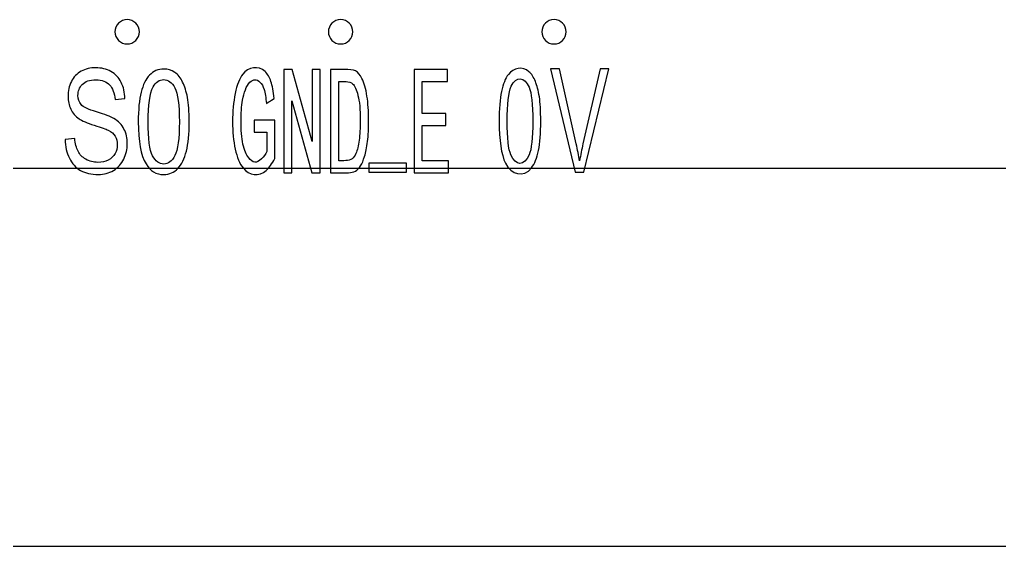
# Model space of a CAD drawing. Header units: millimetres. Extents: x 4086 to 8318, y 123 to 1549.
# Drawn here: x 7036.78 to 7052.84, y 995.54 to 1004.18 of the extents above; entities that cross this region are included whole.
import ezdxf

# ---------------------------------------------------------------- set-up
doc = ezdxf.new("R2010")
doc.units = ezdxf.units.MM
doc.layers.add('20_ALL_FEATURES', color=7, linetype='Continuous')
doc.layers.add('layer 3', color=7, linetype='Continuous')

msp = doc.modelspace()

# ---------------------------------------------------------------- linework, layer by layer
at = {"layer": '20_ALL_FEATURES', "color": 7, "linetype": 'Continuous'}
for p, q in [((6861.573, 1001.742), (7188.873, 1001.742)), ((7188.823, 995.542), (6861.623, 995.542))]:
    msp.add_line(p, q, dxfattribs=at)
at = {"layer": 'layer 3'}
for points, knots in [([(7038.541, 1004.179), (7038.651, 1004.179), (7038.741, 1004.089), (7038.741, 1003.979), (7038.741, 1003.979), (7038.741, 1003.868), (7038.651, 1003.779), (7038.541, 1003.779), (7038.541, 1003.779), (7038.43, 1003.779), (7038.341, 1003.868), (7038.341, 1003.979), (7038.341, 1003.979), (7038.341, 1004.089), (7038.43, 1004.179), (7038.541, 1004.179)], [0, 0, 0, 0, 0.2, 0.2, 0.2, 0.2, 0.4, 0.4, 0.4, 0.4, 0.6, 0.6, 0.6, 0.6, 1, 1, 1, 1]), ([(7042.041, 1004.179), (7042.151, 1004.179), (7042.241, 1004.089), (7042.241, 1003.979), (7042.241, 1003.979), (7042.241, 1003.868), (7042.151, 1003.779), (7042.041, 1003.779), (7042.041, 1003.779), (7041.93, 1003.779), (7041.841, 1003.868), (7041.841, 1003.979), (7041.841, 1003.979), (7041.841, 1004.089), (7041.93, 1004.179), (7042.041, 1004.179)], [0, 0, 0, 0, 0.2, 0.2, 0.2, 0.2, 0.4, 0.4, 0.4, 0.4, 0.6, 0.6, 0.6, 0.6, 1, 1, 1, 1]), ([(7045.541, 1004.179), (7045.651, 1004.179), (7045.741, 1004.089), (7045.741, 1003.979), (7045.741, 1003.979), (7045.741, 1003.868), (7045.651, 1003.779), (7045.541, 1003.779), (7045.541, 1003.779), (7045.43, 1003.779), (7045.341, 1003.868), (7045.341, 1003.979), (7045.341, 1003.979), (7045.341, 1004.089), (7045.43, 1004.179), (7045.541, 1004.179)], [0, 0, 0, 0, 0.2, 0.2, 0.2, 0.2, 0.4, 0.4, 0.4, 0.4, 0.6, 0.6, 0.6, 0.6, 1, 1, 1, 1]), ([(7040.623, 1002.332), (7040.623, 1002.332), (7040.623, 1002.531), (7040.623, 1002.531), (7040.623, 1002.531), (7040.623, 1002.531), (7040.664, 1002.531), (7040.664, 1002.531), (7040.664, 1002.531), (7040.664, 1002.531), (7040.92, 1002.531), (7040.92, 1002.531), (7040.92, 1002.531), (7040.92, 1002.531), (7040.962, 1002.531), (7040.962, 1002.531), (7040.962, 1002.531), (7040.962, 1002.531), (7040.962, 1001.903), (7040.962, 1001.903), (7040.962, 1001.903), (7040.917, 1001.816), (7040.869, 1001.75), (7040.821, 1001.705), (7040.821, 1001.705), (7040.704, 1001.599), (7040.538, 1001.623), (7040.441, 1001.746), (7040.441, 1001.746), (7040.384, 1001.817), (7040.342, 1001.92), (7040.313, 1002.055), (7040.313, 1002.055), (7040.284, 1002.189), (7040.27, 1002.34), (7040.27, 1002.506), (7040.27, 1002.506), (7040.27, 1002.671), (7040.284, 1002.824), (7040.313, 1002.968), (7040.313, 1002.968), (7040.341, 1003.11), (7040.382, 1003.216), (7040.436, 1003.285), (7040.436, 1003.285), (7040.522, 1003.397), (7040.696, 1003.432), (7040.802, 1003.33), (7040.802, 1003.33), (7040.843, 1003.29), (7040.875, 1003.235), (7040.898, 1003.164), (7040.898, 1003.164), (7040.922, 1003.093), (7040.939, 1003.001), (7040.952, 1002.887), (7040.952, 1002.887), (7040.878, 1002.839), (7040.87, 1002.833), (7040.826, 1002.805), (7040.826, 1002.805), (7040.815, 1002.891), (7040.802, 1002.985), (7040.786, 1003.035), (7040.786, 1003.035), (7040.771, 1003.084), (7040.748, 1003.124), (7040.719, 1003.153), (7040.719, 1003.153), (7040.664, 1003.21), (7040.609, 1003.206), (7040.554, 1003.151), (7040.554, 1003.151), (7040.523, 1003.12), (7040.498, 1003.079), (7040.479, 1003.027), (7040.479, 1003.027), (7040.46, 1002.977), (7040.445, 1002.921), (7040.435, 1002.86), (7040.435, 1002.86), (7040.417, 1002.755), (7040.408, 1002.641), (7040.408, 1002.519), (7040.408, 1002.519), (7040.408, 1002.367), (7040.419, 1002.241), (7040.44, 1002.139), (7040.44, 1002.139), (7040.462, 1002.037), (7040.493, 1001.961), (7040.534, 1001.912), (7040.534, 1001.912), (7040.604, 1001.829), (7040.663, 1001.817), (7040.742, 1001.894), (7040.742, 1001.894), (7040.78, 1001.932), (7040.809, 1001.972), (7040.829, 1002.015), (7040.829, 1002.015), (7040.829, 1002.015), (7040.829, 1002.332), (7040.829, 1002.332), (7040.829, 1002.332), (7040.829, 1002.332), (7040.664, 1002.332), (7040.664, 1002.332), (7040.664, 1002.332), (7040.664, 1002.332), (7040.623, 1002.332), (7040.623, 1002.332)], [0, 0, 0, 0, 0.034483, 0.034483, 0.034483, 0.034483, 0.068966, 0.068966, 0.068966, 0.068966, 0.103448, 0.103448, 0.103448, 0.103448, 0.137931, 0.137931, 0.137931, 0.137931, 0.172414, 0.172414, 0.172414, 0.172414, 0.206897, 0.206897, 0.206897, 0.206897, 0.241379, 0.241379, 0.241379, 0.241379, 0.275862, 0.275862, 0.275862, 0.275862, 0.310345, 0.310345, 0.310345, 0.310345, 0.344828, 0.344828, 0.344828, 0.344828, 0.37931, 0.37931, 0.37931, 0.37931, 0.413793, 0.413793, 0.413793, 0.413793, 0.448276, 0.448276, 0.448276, 0.448276, 0.482759, 0.482759, 0.482759, 0.482759, 0.517241, 0.517241, 0.517241, 0.517241, 0.551724, 0.551724, 0.551724, 0.551724, 0.586207, 0.586207, 0.586207, 0.586207, 0.62069, 0.62069, 0.62069, 0.62069, 0.655172, 0.655172, 0.655172, 0.655172, 0.689655, 0.689655, 0.689655, 0.689655, 0.724138, 0.724138, 0.724138, 0.724138, 0.758621, 0.758621, 0.758621, 0.758621, 0.793103, 0.793103, 0.793103, 0.793103, 0.827586, 0.827586, 0.827586, 0.827586, 0.862069, 0.862069, 0.862069, 0.862069, 0.896552, 0.896552, 0.896552, 0.896552, 0.931034, 0.931034, 0.931034, 0.931034, 1, 1, 1, 1]), ([(7044.641, 1002.515), (7044.641, 1002.715), (7044.653, 1002.876), (7044.679, 1002.998), (7044.679, 1002.998), (7044.704, 1003.121), (7044.742, 1003.215), (7044.793, 1003.281), (7044.793, 1003.281), (7044.876, 1003.39), (7045.024, 1003.416), (7045.13, 1003.325), (7045.13, 1003.325), (7045.173, 1003.288), (7045.208, 1003.235), (7045.235, 1003.166), (7045.235, 1003.166), (7045.263, 1003.098), (7045.284, 1003.014), (7045.3, 1002.915), (7045.3, 1002.915), (7045.316, 1002.816), (7045.323, 1002.682), (7045.323, 1002.515), (7045.323, 1002.515), (7045.323, 1002.316), (7045.311, 1002.155), (7045.286, 1002.033), (7045.286, 1002.033), (7045.26, 1001.911), (7045.223, 1001.816), (7045.172, 1001.75), (7045.172, 1001.75), (7045.041, 1001.576), (7044.836, 1001.641), (7044.744, 1001.825), (7044.744, 1001.825), (7044.675, 1001.967), (7044.641, 1002.197), (7044.641, 1002.515)], [0, 0, 0, 0, 0.090909, 0.090909, 0.090909, 0.090909, 0.181818, 0.181818, 0.181818, 0.181818, 0.272727, 0.272727, 0.272727, 0.272727, 0.363636, 0.363636, 0.363636, 0.363636, 0.454545, 0.454545, 0.454545, 0.454545, 0.545455, 0.545455, 0.545455, 0.545455, 0.636364, 0.636364, 0.636364, 0.636364, 0.727273, 0.727273, 0.727273, 0.727273, 0.818182, 0.818182, 0.818182, 0.818182, 1, 1, 1, 1]), ([(7037.523, 1002.212), (7037.523, 1002.212), (7037.682, 1002.231), (7037.682, 1002.231), (7037.682, 1002.231), (7037.69, 1002.145), (7037.707, 1002.076), (7037.735, 1002.021), (7037.735, 1002.021), (7037.763, 1001.966), (7037.806, 1001.922), (7037.864, 1001.888), (7037.864, 1001.888), (7037.922, 1001.855), (7037.988, 1001.838), (7038.061, 1001.838), (7038.061, 1001.838), (7038.126, 1001.838), (7038.183, 1001.851), (7038.232, 1001.876), (7038.232, 1001.876), (7038.282, 1001.902), (7038.319, 1001.937), (7038.343, 1001.981), (7038.343, 1001.981), (7038.367, 1002.026), (7038.379, 1002.075), (7038.379, 1002.126), (7038.379, 1002.126), (7038.379, 1002.179), (7038.368, 1002.225), (7038.344, 1002.265), (7038.344, 1002.265), (7038.321, 1002.305), (7038.283, 1002.338), (7038.229, 1002.365), (7038.229, 1002.365), (7038.195, 1002.382), (7038.118, 1002.41), (7038, 1002.447), (7038, 1002.447), (7037.882, 1002.485), (7037.8, 1002.52), (7037.753, 1002.553), (7037.753, 1002.553), (7037.691, 1002.596), (7037.646, 1002.648), (7037.616, 1002.711), (7037.616, 1002.711), (7037.586, 1002.774), (7037.571, 1002.844), (7037.571, 1002.922), (7037.571, 1002.922), (7037.571, 1003.008), (7037.589, 1003.088), (7037.626, 1003.162), (7037.626, 1003.162), (7037.663, 1003.236), (7037.716, 1003.293), (7037.787, 1003.331), (7037.787, 1003.331), (7037.858, 1003.37), (7037.936, 1003.389), (7038.023, 1003.389), (7038.023, 1003.389), (7038.118, 1003.389), (7038.202, 1003.369), (7038.274, 1003.329), (7038.274, 1003.329), (7038.347, 1003.288), (7038.403, 1003.229), (7038.442, 1003.15), (7038.442, 1003.15), (7038.481, 1003.072), (7038.502, 1002.983), (7038.505, 1002.883), (7038.505, 1002.883), (7038.505, 1002.883), (7038.342, 1002.867), (7038.342, 1002.867), (7038.342, 1002.867), (7038.333, 1002.974), (7038.303, 1003.054), (7038.253, 1003.109), (7038.253, 1003.109), (7038.203, 1003.163), (7038.128, 1003.191), (7038.029, 1003.191), (7038.029, 1003.191), (7037.927, 1003.191), (7037.852, 1003.166), (7037.805, 1003.116), (7037.805, 1003.116), (7037.758, 1003.066), (7037.734, 1003.007), (7037.734, 1002.936), (7037.734, 1002.936), (7037.734, 1002.876), (7037.751, 1002.826), (7037.784, 1002.786), (7037.784, 1002.786), (7037.817, 1002.747), (7037.902, 1002.707), (7038.04, 1002.666), (7038.04, 1002.666), (7038.178, 1002.624), (7038.273, 1002.588), (7038.324, 1002.558), (7038.324, 1002.558), (7038.399, 1002.512), (7038.454, 1002.455), (7038.489, 1002.385), (7038.489, 1002.385), (7038.525, 1002.316), (7038.543, 1002.236), (7038.543, 1002.145), (7038.543, 1002.145), (7038.543, 1002.055), (7038.523, 1001.971), (7038.484, 1001.891), (7038.484, 1001.891), (7038.445, 1001.812), (7038.389, 1001.75), (7038.316, 1001.706), (7038.316, 1001.706), (7038.243, 1001.661), (7038.16, 1001.639), (7038.069, 1001.639), (7038.069, 1001.639), (7037.953, 1001.639), (7037.856, 1001.662), (7037.777, 1001.706), (7037.777, 1001.706), (7037.699, 1001.751), (7037.638, 1001.818), (7037.593, 1001.908), (7037.593, 1001.908), (7037.548, 1001.997), (7037.525, 1002.099), (7037.523, 1002.212)], [0, 0, 0, 0, 0.027778, 0.027778, 0.027778, 0.027778, 0.055556, 0.055556, 0.055556, 0.055556, 0.083333, 0.083333, 0.083333, 0.083333, 0.111111, 0.111111, 0.111111, 0.111111, 0.138889, 0.138889, 0.138889, 0.138889, 0.166667, 0.166667, 0.166667, 0.166667, 0.194444, 0.194444, 0.194444, 0.194444, 0.222222, 0.222222, 0.222222, 0.222222, 0.25, 0.25, 0.25, 0.25, 0.277778, 0.277778, 0.277778, 0.277778, 0.305556, 0.305556, 0.305556, 0.305556, 0.333333, 0.333333, 0.333333, 0.333333, 0.361111, 0.361111, 0.361111, 0.361111, 0.388889, 0.388889, 0.388889, 0.388889, 0.416667, 0.416667, 0.416667, 0.416667, 0.444444, 0.444444, 0.444444, 0.444444, 0.472222, 0.472222, 0.472222, 0.472222, 0.5, 0.5, 0.5, 0.5, 0.527778, 0.527778, 0.527778, 0.527778, 0.555556, 0.555556, 0.555556, 0.555556, 0.583333, 0.583333, 0.583333, 0.583333, 0.611111, 0.611111, 0.611111, 0.611111, 0.638889, 0.638889, 0.638889, 0.638889, 0.666667, 0.666667, 0.666667, 0.666667, 0.694444, 0.694444, 0.694444, 0.694444, 0.722222, 0.722222, 0.722222, 0.722222, 0.75, 0.75, 0.75, 0.75, 0.777778, 0.777778, 0.777778, 0.777778, 0.805556, 0.805556, 0.805556, 0.805556, 0.833333, 0.833333, 0.833333, 0.833333, 0.861111, 0.861111, 0.861111, 0.861111, 0.888889, 0.888889, 0.888889, 0.888889, 0.916667, 0.916667, 0.916667, 0.916667, 0.944444, 0.944444, 0.944444, 0.944444, 1, 1, 1, 1]), ([(7038.723, 1002.503), (7038.723, 1002.703), (7038.739, 1002.865), (7038.77, 1002.987), (7038.77, 1002.987), (7038.801, 1003.109), (7038.847, 1003.204), (7038.909, 1003.269), (7038.909, 1003.269), (7038.97, 1003.335), (7039.048, 1003.368), (7039.141, 1003.368), (7039.141, 1003.368), (7039.21, 1003.368), (7039.27, 1003.35), (7039.322, 1003.313), (7039.322, 1003.313), (7039.374, 1003.277), (7039.417, 1003.224), (7039.451, 1003.155), (7039.451, 1003.155), (7039.484, 1003.086), (7039.51, 1003.002), (7039.53, 1002.903), (7039.53, 1002.903), (7039.549, 1002.804), (7039.559, 1002.671), (7039.559, 1002.503), (7039.559, 1002.503), (7039.559, 1002.305), (7039.543, 1002.144), (7039.512, 1002.022), (7039.512, 1002.022), (7039.481, 1001.899), (7039.435, 1001.805), (7039.374, 1001.739), (7039.374, 1001.739), (7039.312, 1001.672), (7039.235, 1001.639), (7039.141, 1001.639), (7039.141, 1001.639), (7039.017, 1001.639), (7038.92, 1001.697), (7038.85, 1001.814), (7038.85, 1001.814), (7038.765, 1001.955), (7038.723, 1002.185), (7038.723, 1002.503)], [0, 0, 0, 0, 0.076923, 0.076923, 0.076923, 0.076923, 0.153846, 0.153846, 0.153846, 0.153846, 0.230769, 0.230769, 0.230769, 0.230769, 0.307692, 0.307692, 0.307692, 0.307692, 0.384615, 0.384615, 0.384615, 0.384615, 0.461538, 0.461538, 0.461538, 0.461538, 0.538462, 0.538462, 0.538462, 0.538462, 0.615385, 0.615385, 0.615385, 0.615385, 0.692308, 0.692308, 0.692308, 0.692308, 0.769231, 0.769231, 0.769231, 0.769231, 0.846154, 0.846154, 0.846154, 0.846154, 1, 1, 1, 1]), ([(7041.249, 1003.361), (7041.249, 1003.361), (7041.577, 1002.182), (7041.577, 1002.182), (7041.577, 1002.182), (7041.577, 1002.182), (7041.577, 1003.361), (7041.577, 1003.361), (7041.577, 1003.361), (7041.62, 1003.361), (7041.664, 1003.361), (7041.708, 1003.361), (7041.708, 1003.361), (7041.708, 1003.361), (7041.708, 1001.668), (7041.708, 1001.668), (7041.708, 1001.668), (7041.662, 1001.668), (7041.616, 1001.668), (7041.57, 1001.668), (7041.57, 1001.668), (7041.57, 1001.668), (7041.243, 1002.846), (7041.243, 1002.846), (7041.243, 1002.846), (7041.243, 1002.846), (7041.243, 1001.668), (7041.243, 1001.668), (7041.243, 1001.668), (7041.199, 1001.668), (7041.155, 1001.668), (7041.112, 1001.668), (7041.112, 1001.668), (7041.112, 1001.668), (7041.112, 1003.361), (7041.112, 1003.361), (7041.112, 1003.361), (7041.157, 1003.361), (7041.203, 1003.361), (7041.249, 1003.361)], [0, 0, 0, 0, 0.090909, 0.090909, 0.090909, 0.090909, 0.181818, 0.181818, 0.181818, 0.181818, 0.272727, 0.272727, 0.272727, 0.272727, 0.363636, 0.363636, 0.363636, 0.363636, 0.454545, 0.454545, 0.454545, 0.454545, 0.545455, 0.545455, 0.545455, 0.545455, 0.636364, 0.636364, 0.636364, 0.636364, 0.727273, 0.727273, 0.727273, 0.727273, 0.818182, 0.818182, 0.818182, 0.818182, 1, 1, 1, 1]), ([(7042.287, 1003.337), (7042.327, 1003.314), (7042.361, 1003.274), (7042.39, 1003.215), (7042.39, 1003.215), (7042.427, 1003.14), (7042.455, 1003.044), (7042.473, 1002.926), (7042.473, 1002.926), (7042.492, 1002.809), (7042.501, 1002.674), (7042.501, 1002.523), (7042.501, 1002.523), (7042.501, 1002.395), (7042.495, 1002.281), (7042.482, 1002.182), (7042.482, 1002.182), (7042.47, 1002.082), (7042.454, 1002), (7042.434, 1001.935), (7042.434, 1001.935), (7042.414, 1001.87), (7042.393, 1001.819), (7042.37, 1001.782), (7042.37, 1001.782), (7042.347, 1001.744), (7042.319, 1001.716), (7042.286, 1001.696), (7042.286, 1001.696), (7042.253, 1001.677), (7042.215, 1001.668), (7042.173, 1001.668), (7042.173, 1001.668), (7042.074, 1001.668), (7041.976, 1001.668), (7041.877, 1001.668), (7041.877, 1001.668), (7041.877, 1001.668), (7041.877, 1003.361), (7041.877, 1003.361), (7041.877, 1003.361), (7041.877, 1003.361), (7041.919, 1003.361), (7041.919, 1003.361), (7041.919, 1003.361), (7041.986, 1003.361), (7042.22, 1003.374), (7042.287, 1003.337)], [0, 0, 0, 0, 0.076923, 0.076923, 0.076923, 0.076923, 0.153846, 0.153846, 0.153846, 0.153846, 0.230769, 0.230769, 0.230769, 0.230769, 0.307692, 0.307692, 0.307692, 0.307692, 0.384615, 0.384615, 0.384615, 0.384615, 0.461538, 0.461538, 0.461538, 0.461538, 0.538462, 0.538462, 0.538462, 0.538462, 0.615385, 0.615385, 0.615385, 0.615385, 0.692308, 0.692308, 0.692308, 0.692308, 0.769231, 0.769231, 0.769231, 0.769231, 0.846154, 0.846154, 0.846154, 0.846154, 1, 1, 1, 1]), ([(7043.795, 1003.361), (7043.795, 1003.361), (7043.795, 1003.162), (7043.795, 1003.162), (7043.795, 1003.162), (7043.795, 1003.162), (7043.38, 1003.162), (7043.38, 1003.162), (7043.38, 1003.162), (7043.38, 1003.162), (7043.38, 1002.642), (7043.38, 1002.642), (7043.38, 1002.642), (7043.38, 1002.642), (7043.768, 1002.642), (7043.768, 1002.642), (7043.768, 1002.642), (7043.768, 1002.642), (7043.768, 1002.443), (7043.768, 1002.443), (7043.768, 1002.443), (7043.768, 1002.443), (7043.38, 1002.443), (7043.38, 1002.443), (7043.38, 1002.443), (7043.38, 1002.443), (7043.38, 1001.866), (7043.38, 1001.866), (7043.38, 1001.866), (7043.38, 1001.866), (7043.812, 1001.866), (7043.812, 1001.866), (7043.812, 1001.866), (7043.812, 1001.866), (7043.812, 1001.668), (7043.812, 1001.668), (7043.812, 1001.668), (7043.623, 1001.668), (7043.434, 1001.668), (7043.245, 1001.668), (7043.245, 1001.668), (7043.245, 1001.668), (7043.245, 1003.361), (7043.245, 1003.361), (7043.245, 1003.361), (7043.428, 1003.361), (7043.612, 1003.361), (7043.795, 1003.361)], [0, 0, 0, 0, 0.076923, 0.076923, 0.076923, 0.076923, 0.153846, 0.153846, 0.153846, 0.153846, 0.230769, 0.230769, 0.230769, 0.230769, 0.307692, 0.307692, 0.307692, 0.307692, 0.384615, 0.384615, 0.384615, 0.384615, 0.461538, 0.461538, 0.461538, 0.461538, 0.538462, 0.538462, 0.538462, 0.538462, 0.615385, 0.615385, 0.615385, 0.615385, 0.692308, 0.692308, 0.692308, 0.692308, 0.769231, 0.769231, 0.769231, 0.769231, 0.846154, 0.846154, 0.846154, 0.846154, 1, 1, 1, 1]), ([(7044.773, 1002.514), (7044.773, 1002.235), (7044.793, 1002.05), (7044.833, 1001.959), (7044.833, 1001.959), (7044.913, 1001.776), (7045.051, 1001.777), (7045.131, 1001.959), (7045.131, 1001.959), (7045.172, 1002.051), (7045.192, 1002.236), (7045.192, 1002.514), (7045.192, 1002.514), (7045.192, 1002.793), (7045.172, 1002.978), (7045.131, 1003.069), (7045.131, 1003.069), (7045.059, 1003.236), (7044.917, 1003.265), (7044.839, 1003.086), (7044.839, 1003.086), (7044.795, 1002.983), (7044.773, 1002.792), (7044.773, 1002.514)], [0, 0, 0, 0, 0.142857, 0.142857, 0.142857, 0.142857, 0.285714, 0.285714, 0.285714, 0.285714, 0.428571, 0.428571, 0.428571, 0.428571, 0.571429, 0.571429, 0.571429, 0.571429, 0.714286, 0.714286, 0.714286, 0.714286, 1, 1, 1, 1]), ([(7045.887, 1001.679), (7045.887, 1001.679), (7045.482, 1003.372), (7045.482, 1003.372), (7045.482, 1003.372), (7045.482, 1003.372), (7045.632, 1003.372), (7045.632, 1003.372), (7045.632, 1003.372), (7045.632, 1003.372), (7045.905, 1002.142), (7045.905, 1002.142), (7045.905, 1002.142), (7045.927, 1002.043), (7045.945, 1001.951), (7045.96, 1001.865), (7045.96, 1001.865), (7045.976, 1001.958), (7045.995, 1002.05), (7046.016, 1002.142), (7046.016, 1002.142), (7046.016, 1002.142), (7046.299, 1003.372), (7046.299, 1003.372), (7046.299, 1003.372), (7046.299, 1003.372), (7046.441, 1003.372), (7046.441, 1003.372), (7046.441, 1003.372), (7046.441, 1003.372), (7046.032, 1001.679), (7046.032, 1001.679), (7046.032, 1001.679), (7046.032, 1001.679), (7045.887, 1001.679), (7045.887, 1001.679)], [0, 0, 0, 0, 0.1, 0.1, 0.1, 0.1, 0.2, 0.2, 0.2, 0.2, 0.3, 0.3, 0.3, 0.3, 0.4, 0.4, 0.4, 0.4, 0.5, 0.5, 0.5, 0.5, 0.6, 0.6, 0.6, 0.6, 0.7, 0.7, 0.7, 0.7, 0.8, 0.8, 0.8, 0.8, 1, 1, 1, 1]), ([(7038.885, 1002.503), (7038.885, 1002.224), (7038.909, 1002.039), (7038.958, 1001.947), (7038.958, 1001.947), (7039.008, 1001.855), (7039.069, 1001.81), (7039.141, 1001.81), (7039.141, 1001.81), (7039.213, 1001.81), (7039.274, 1001.856), (7039.323, 1001.948), (7039.323, 1001.948), (7039.373, 1002.04), (7039.397, 1002.225), (7039.397, 1002.503), (7039.397, 1002.503), (7039.397, 1002.781), (7039.373, 1002.966), (7039.323, 1003.058), (7039.323, 1003.058), (7039.274, 1003.15), (7039.213, 1003.195), (7039.139, 1003.195), (7039.139, 1003.195), (7039.067, 1003.195), (7039.009, 1003.155), (7038.965, 1003.074), (7038.965, 1003.074), (7038.911, 1002.971), (7038.885, 1002.78), (7038.885, 1002.503)], [0, 0, 0, 0, 0.111111, 0.111111, 0.111111, 0.111111, 0.222222, 0.222222, 0.222222, 0.222222, 0.333333, 0.333333, 0.333333, 0.333333, 0.444444, 0.444444, 0.444444, 0.444444, 0.555556, 0.555556, 0.555556, 0.555556, 0.666667, 0.666667, 0.666667, 0.666667, 0.777778, 0.777778, 0.777778, 0.777778, 1, 1, 1, 1]), ([(7042.012, 1003.162), (7042.012, 1003.162), (7042.012, 1001.866), (7042.012, 1001.866), (7042.012, 1001.866), (7042.075, 1001.866), (7042.177, 1001.856), (7042.23, 1001.897), (7042.23, 1001.897), (7042.256, 1001.918), (7042.277, 1001.947), (7042.293, 1001.985), (7042.293, 1001.985), (7042.315, 1002.039), (7042.332, 1002.11), (7042.344, 1002.2), (7042.344, 1002.2), (7042.356, 1002.29), (7042.363, 1002.399), (7042.363, 1002.527), (7042.363, 1002.527), (7042.363, 1002.704), (7042.351, 1002.841), (7042.326, 1002.936), (7042.326, 1002.936), (7042.302, 1003.031), (7042.273, 1003.095), (7042.238, 1003.128), (7042.238, 1003.128), (7042.19, 1003.173), (7042.075, 1003.162), (7042.012, 1003.162)], [0, 0, 0, 0, 0.111111, 0.111111, 0.111111, 0.111111, 0.222222, 0.222222, 0.222222, 0.222222, 0.333333, 0.333333, 0.333333, 0.333333, 0.444444, 0.444444, 0.444444, 0.444444, 0.555556, 0.555556, 0.555556, 0.555556, 0.666667, 0.666667, 0.666667, 0.666667, 0.777778, 0.777778, 0.777778, 0.777778, 1, 1, 1, 1]), ([(7043.12, 1001.827), (7043.12, 1001.827), (7043.12, 1001.678), (7043.12, 1001.678), (7043.12, 1001.678), (7042.915, 1001.678), (7042.71, 1001.678), (7042.506, 1001.678), (7042.506, 1001.678), (7042.506, 1001.678), (7042.506, 1001.827), (7042.506, 1001.827), (7042.506, 1001.827), (7042.71, 1001.827), (7042.915, 1001.827), (7043.12, 1001.827)], [0, 0, 0, 0, 0.2, 0.2, 0.2, 0.2, 0.4, 0.4, 0.4, 0.4, 0.6, 0.6, 0.6, 0.6, 1, 1, 1, 1])]:
    msp.add_open_spline(points, degree=3, knots=knots, dxfattribs=at)

doc.saveas('drawing.dxf')
